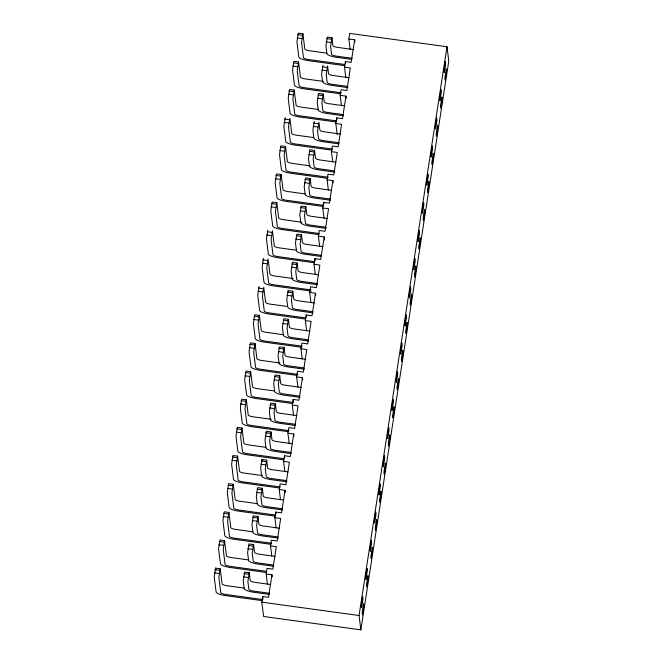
<?xml version="1.0" encoding="UTF-8"?>
<svg xmlns="http://www.w3.org/2000/svg" width="663" height="663" viewBox="0 0 663 663"><rect width="100%" height="100%" fill="white"/><g stroke="black" fill="none" stroke-linecap="round" stroke-linejoin="round"><path stroke-width="0.99" d="M244.117 588.089L226.887 585.719A4.699 1.144 8.8 0 1 222.097 583.904L220.207 568.763L215.566 568.125L214.215 576.851L216.105 592.001A9.398 2.287 8.8 0 0 225.685 595.623L262.158 600.637M248.468 559.928L231.246 557.566A4.699 1.144 8.8 0 1 226.448 555.751L224.566 540.602L219.917 539.964L218.566 548.691L220.456 563.84A9.398 2.287 8.8 0 0 230.036 567.47L266.509 572.484M220.207 568.763L218.865 577.49L220.746 592.639A4.699 1.144 8.8 0 0 225.536 594.446L263.029 599.601M252.818 531.776L235.597 529.405A4.699 1.144 8.8 0 1 230.807 527.599L228.917 512.449L224.268 511.811L222.925 520.538L224.807 535.687A9.398 2.287 8.8 0 0 234.395 539.309L270.869 544.323M224.566 540.602L223.216 549.329L225.105 564.478A4.699 1.144 8.8 0 0 229.895 566.293L266.369 571.307M257.169 503.623L239.948 501.253A4.699 1.144 8.8 0 1 235.158 499.438L233.268 484.288L228.627 483.65L227.276 492.377L229.158 507.526A9.398 2.287 8.8 0 0 238.746 511.156L275.22 516.17M228.917 512.449L227.566 521.176L229.456 536.326A4.699 1.144 8.8 0 0 234.246 538.141L271.731 543.287M262.54 475.603L244.299 473.092A4.699 1.144 8.8 0 1 239.509 471.285L237.619 456.136L232.978 455.498L231.627 464.224L233.517 479.374A9.398 2.287 8.8 0 0 243.097 483.004L279.571 488.009M233.268 484.288L231.917 493.015L233.807 508.165A4.699 1.144 8.8 0 0 238.597 509.98L275.07 514.994M265.88 447.31L248.65 444.939A4.699 1.144 8.8 0 1 243.86 443.124L241.978 427.975L237.329 427.337L235.978 436.072L237.868 451.213A9.398 2.287 8.8 0 0 247.448 454.843L283.921 459.857M237.619 456.136L236.277 464.862L238.158 480.012A4.699 1.144 8.8 0 0 242.948 481.827L280.441 486.974M271.242 419.289L253.009 416.787A4.699 1.144 8.8 0 1 248.219 414.972L246.329 399.822L241.68 399.184L240.338 407.911L242.219 423.06A9.398 2.287 8.8 0 0 251.807 426.69L288.281 431.696M241.978 427.975L240.628 436.71L242.509 451.851A4.699 1.144 8.8 0 0 247.307 453.666L283.781 458.68M274.581 390.996L257.36 388.626A4.699 1.144 8.8 0 1 252.57 386.811L250.68 371.661L246.039 371.023L244.688 379.758L246.57 394.899A9.398 2.287 8.8 0 0 256.158 398.529L292.632 403.543M246.329 399.822L244.979 408.549L246.868 423.698A4.699 1.144 8.8 0 0 251.658 425.513L289.143 430.66M279.952 362.976L261.711 360.473A4.699 1.144 8.8 0 1 256.921 358.658L255.031 343.509L250.39 342.87L249.039 351.597L250.929 366.747A9.398 2.287 8.8 0 0 260.509 370.377L296.983 375.391M250.68 371.661L249.329 380.396L251.219 395.538A4.699 1.144 8.8 0 0 256.009 397.352L293.502 402.507M283.292 334.682L266.062 332.312A4.699 1.144 8.8 0 1 261.272 330.497L259.39 315.356L254.741 314.718L253.39 323.445L255.28 338.594A9.398 2.287 8.8 0 0 264.86 342.216L301.334 347.23M255.031 343.509L253.689 352.235L255.57 367.385A4.699 1.144 8.8 0 0 260.36 369.2L297.853 374.355M259.092 286.557L257.75 295.284L259.631 310.433A9.398 2.287 8.8 0 0 269.219 314.063L305.693 319.077M259.39 315.356L258.04 324.083L259.921 339.232A4.699 1.144 8.8 0 0 264.719 341.039L302.204 346.194M263.451 258.404L262.1 267.131L263.982 282.281A9.398 2.287 8.8 0 0 273.57 285.902L311.055 291.057M287.643 306.521L270.421 304.16A4.699 1.144 8.8 0 1 265.631 302.345L263.741 287.195L262.391 295.922L264.28 311.071A4.699 1.144 8.8 0 0 269.07 312.886L305.544 317.9M270.711 584.526L255.006 582.363A4.699 1.144 8.8 0 1 250.216 580.548L249.247 572.749L244.597 572.111L243.246 580.838L244.224 588.645A9.398 2.287 8.8 0 0 253.805 592.266L269.51 594.429M267.802 230.243L266.451 238.97L268.341 254.12A9.398 2.287 8.8 0 0 277.921 257.75L314.395 262.763M293.013 278.51L274.772 275.999A4.699 1.144 8.8 0 1 269.982 274.184L268.092 259.042L266.741 267.769L268.631 282.919A4.699 1.144 8.8 0 0 273.421 284.734L310.914 289.88M275.062 556.365L259.357 554.21A4.699 1.144 8.8 0 1 254.567 552.395L253.597 544.596L248.948 543.958L247.606 552.685L248.575 560.484A9.398 2.287 8.8 0 0 258.156 564.114L273.86 566.268M301.715 222.196L283.474 219.685A4.699 1.144 8.8 0 1 278.684 217.878L276.803 202.729L272.153 202.091L270.802 210.817L272.692 225.967A9.398 2.287 8.8 0 0 282.272 229.589L318.746 234.603M249.247 572.749L247.896 581.476L248.865 589.283A4.699 1.144 8.8 0 0 253.656 591.089L269.36 593.252M296.353 250.208L279.123 247.846A4.699 1.144 8.8 0 1 274.333 246.031L272.443 230.881L271.101 239.608L272.982 254.758A4.699 1.144 8.8 0 0 277.772 256.573L314.254 261.587M279.421 528.212L263.717 526.049A4.699 1.144 8.8 0 1 258.918 524.234L257.948 516.436L253.307 515.797L251.957 524.524L252.926 532.331A9.398 2.287 8.8 0 0 262.507 535.953L278.211 538.116M305.055 193.903L287.833 191.532A4.699 1.144 8.8 0 1 283.043 189.717L281.153 174.568L276.504 173.93L275.162 182.656L277.043 197.806A9.398 2.287 8.8 0 0 286.631 201.436L323.105 206.45M253.597 544.596L252.247 553.323L253.216 561.122A4.699 1.144 8.8 0 0 258.006 562.937L273.72 565.091M276.803 202.729L275.452 211.456L277.333 226.605A4.699 1.144 8.8 0 0 282.131 228.42L319.616 233.567M283.772 500.051L268.067 497.896A4.699 1.144 8.8 0 1 263.277 496.081L262.299 488.283L257.658 487.645L256.308 496.372L257.277 504.17A9.398 2.287 8.8 0 0 266.866 507.8L282.571 509.955M310.417 165.883L292.184 163.371A4.699 1.144 8.8 0 1 287.394 161.565L285.504 146.415L280.863 145.777L279.513 154.504L281.394 169.653A9.398 2.287 8.8 0 0 290.982 173.283L327.456 178.289M257.948 516.436L256.598 525.162L257.576 532.969A4.699 1.144 8.8 0 0 262.366 534.784L278.07 536.939M281.153 174.568L279.803 183.303L281.692 198.444A4.699 1.144 8.8 0 0 286.482 200.259L322.956 205.273M288.123 471.899L272.418 469.735A4.699 1.144 8.8 0 1 267.628 467.929L266.659 460.122L262.009 459.484L260.658 468.211L261.628 476.017A9.398 2.287 8.8 0 0 271.217 479.639L286.922 481.802M285.214 117.616L283.863 126.351L285.753 141.492A9.398 2.287 8.8 0 0 295.333 145.122L331.807 150.136M262.299 488.283L260.957 497.01L261.926 504.808A4.699 1.144 8.8 0 0 266.717 506.623L282.421 508.786M285.504 146.415L284.154 155.142L286.043 170.292A4.699 1.144 8.8 0 0 290.833 172.107L328.318 177.253M292.474 443.738L276.769 441.583A4.699 1.144 8.8 0 1 271.979 439.768L271.01 431.969L266.36 431.331L265.009 440.058L265.987 447.856A9.398 2.287 8.8 0 0 275.568 451.486L291.272 453.641M318.116 109.428L300.886 107.066A4.699 1.144 8.8 0 1 296.096 105.251L294.215 90.102L289.565 89.464L288.214 98.19L290.104 113.34A9.398 2.287 8.8 0 0 299.684 116.97L336.158 121.975M266.659 460.122L265.308 468.849L266.277 476.656A4.699 1.144 8.8 0 0 271.068 478.471L286.772 480.625M313.756 137.589L296.535 135.219A4.699 1.144 8.8 0 1 291.745 133.404L289.855 118.254L288.513 126.989L290.394 142.131A4.699 1.144 8.8 0 0 295.184 143.946L332.677 149.1M296.833 415.585L281.12 413.43A4.699 1.144 8.8 0 1 276.33 411.615L275.36 403.808L270.719 403.17L269.369 411.905L270.338 419.704A9.398 2.287 8.8 0 0 279.919 423.334L295.623 425.489M323.478 81.416L305.245 78.905A4.699 1.144 8.8 0 1 300.447 77.09L298.565 61.941L293.916 61.303L292.565 70.038L294.455 85.179A9.398 2.287 8.8 0 0 304.044 88.809L340.517 93.823M271.01 431.969L269.659 440.696L270.628 448.495A4.699 1.144 8.8 0 0 275.418 450.31L291.123 452.473M294.215 90.102L292.864 98.828L294.745 113.978A4.699 1.144 8.8 0 0 299.543 115.793L336.017 120.807M301.184 387.432L285.48 385.269A4.699 1.144 8.8 0 1 280.689 383.454L279.711 375.656L275.07 375.018L273.72 383.744L274.689 391.543A9.398 2.287 8.8 0 0 284.278 395.173L299.983 397.336M326.818 53.115L309.596 50.753A4.699 1.144 8.8 0 1 304.806 48.938L302.916 33.788L298.275 33.15L296.925 41.877L298.806 57.026A9.398 2.287 8.8 0 0 308.394 60.656L344.868 65.67M275.36 403.808L274.01 412.543L274.979 420.342A4.699 1.144 8.8 0 0 279.778 422.157L295.483 424.312M298.565 61.941L297.215 70.676L299.104 85.817A4.699 1.144 8.8 0 0 303.894 87.632L341.379 92.787M305.535 359.271L289.83 357.117A4.699 1.144 8.8 0 1 285.04 355.302L284.071 347.495L279.421 346.857L278.07 355.592L279.04 363.39A9.398 2.287 8.8 0 0 288.629 367.02L304.334 369.175M279.711 375.656L278.361 384.383L279.338 392.181A4.699 1.144 8.8 0 0 284.129 393.996L299.833 396.159M302.916 33.788L301.566 42.515L303.455 57.664A4.699 1.144 8.8 0 0 308.245 59.479L344.719 64.493M309.886 331.119L294.181 328.956A4.699 1.144 8.8 0 1 289.391 327.141L288.422 319.342L283.772 318.704L282.421 327.431L283.399 335.229A9.398 2.287 8.8 0 0 292.98 338.859L308.685 341.022M284.071 347.495L282.72 356.23L283.689 364.028A4.699 1.144 8.8 0 0 288.48 365.843L304.184 367.998M314.245 302.958L298.532 300.803A4.699 1.144 8.8 0 1 293.742 298.988L292.773 291.19L288.132 290.551L286.781 299.278L287.75 307.077A9.398 2.287 8.8 0 0 297.331 310.707L313.035 312.861M288.422 319.342L287.071 328.069L288.04 335.876A4.699 1.144 8.8 0 0 292.831 337.682L308.535 339.846M318.596 274.805L302.892 272.642A4.699 1.144 8.8 0 1 298.101 270.827L297.123 263.029L292.482 262.391L291.132 271.117L292.101 278.924A9.398 2.287 8.8 0 0 301.69 282.546L317.395 284.709M292.773 291.19L291.422 299.916L292.391 307.715A4.699 1.144 8.8 0 0 297.19 309.53L312.895 311.685M322.947 246.644L307.242 244.49A4.699 1.144 8.8 0 1 302.452 242.675L301.483 234.876L296.833 234.238L295.483 242.965L296.452 250.763A9.398 2.287 8.8 0 0 306.041 254.393L320.759 256.415M297.123 263.029L295.773 271.755L296.751 279.562A4.699 1.144 8.8 0 0 301.541 281.369L317.245 283.532M327.298 218.492L311.593 216.329A4.699 1.144 8.8 0 1 306.803 214.514L305.834 206.715L301.184 206.077L299.833 214.804L300.811 222.611A9.398 2.287 8.8 0 0 310.392 226.232L326.097 228.395M301.483 234.876L300.132 243.603L301.101 251.401A4.699 1.144 8.8 0 0 305.892 253.216L321.596 255.371M331.657 190.331L315.944 188.176A4.699 1.144 8.8 0 1 311.154 186.361L310.185 178.562L305.544 177.924L304.193 186.651L305.162 194.45A9.398 2.287 8.8 0 0 314.743 198.08L330.447 200.234M305.834 206.715L304.483 215.442L305.452 223.249A4.699 1.144 8.8 0 0 310.243 225.064L325.947 227.218M336.008 162.178L320.304 160.015A4.699 1.144 8.8 0 1 315.513 158.208L314.535 150.402L309.894 149.763L308.544 158.49L309.513 166.297A9.398 2.287 8.8 0 0 319.102 169.919L334.807 172.082M310.185 178.562L308.834 187.289L309.803 195.088A4.699 1.144 8.8 0 0 314.602 196.903L330.307 199.066M314.245 121.611L312.895 130.338L313.864 138.136A9.398 2.287 8.8 0 0 323.453 141.766L339.158 143.921M314.535 150.402L313.185 159.137L314.163 166.935A4.699 1.144 8.8 0 0 318.953 168.75L334.658 170.905M344.71 105.865L329.005 103.71A4.699 1.144 8.8 0 1 324.215 101.895L323.246 94.088L318.596 93.45L317.245 102.185L318.223 109.983A9.398 2.287 8.8 0 0 327.804 113.613L343.509 115.768M340.359 134.017L324.655 131.862A4.699 1.144 8.8 0 1 319.864 130.047L318.895 122.249L317.544 130.976L318.513 138.774A4.699 1.144 8.8 0 0 323.304 140.589L339.008 142.752M322.947 65.297L321.605 74.024L322.574 81.822A9.398 2.287 8.8 0 0 332.155 85.452L347.86 87.615M323.246 94.088L321.895 102.823L322.864 110.622A4.699 1.144 8.8 0 0 327.655 112.437L343.359 114.591M353.42 49.551L337.716 47.396A4.699 1.144 8.8 0 1 332.917 45.581L331.948 37.774L327.307 37.136L325.956 45.871L326.925 53.67A9.398 2.287 8.8 0 0 336.514 57.3L351.233 59.322M349.061 77.712L333.356 75.549A4.699 1.144 8.8 0 1 328.566 73.734L327.597 65.935L326.246 74.662L327.215 82.461A4.699 1.144 8.8 0 0 332.014 84.276L347.719 86.439M331.948 37.774L330.597 46.509L331.575 54.308A4.699 1.144 8.8 0 0 336.365 56.123L352.07 58.278M261.81 602.153L262.681 596.526L268.49 597.322L271.971 574.796L266.161 574.001L267.032 568.373L272.841 569.169L276.322 546.644L270.512 545.848L271.391 540.212L277.192 541.008L280.673 518.483L274.872 517.687L275.742 512.06L281.543 512.855L285.032 490.33L279.222 489.534L280.093 483.899L285.902 484.694L289.383 462.169L283.573 461.373L284.444 455.746L290.253 456.542L293.734 434.016L287.924 433.221L288.803 427.585L294.604 428.389L298.085 405.864L292.284 405.06L293.154 399.433L298.955 400.228L302.444 377.703L296.634 376.907L297.505 371.272L303.314 372.076L306.795 349.55L300.985 348.746L301.856 343.119L307.665 343.915L311.146 321.389L305.336 320.594L306.207 314.958L312.016 315.762L315.497 293.237L309.696 292.433L310.566 286.806L316.367 287.601L319.856 265.076L314.047 264.28L314.917 258.653L320.726 259.448L324.207 236.923L318.397 236.127L319.268 230.492L325.077 231.288L328.558 208.762L322.748 207.967L323.619 202.339L329.428 203.135L332.909 180.609L327.108 179.814L327.978 174.178L333.779 174.974L337.268 152.457L331.459 151.653L332.329 146.026L338.138 146.821L341.619 124.296L335.809 123.5L336.68 117.865L342.489 118.669L345.97 96.143L340.16 95.339L341.031 89.712L346.84 90.508L350.321 67.982L344.52 67.187L345.39 61.551L351.191 62.355L354.68 39.83L348.871 39.026L349.741 33.399L447.003 46.766L448.785 61.087L360.854 629.85L263.592 616.482L261.81 602.153L359.073 615.521L360.854 629.85M359.073 615.521L447.003 46.766M297.695 34.65L302.336 35.288M326.726 38.636L331.376 39.274M297.19 37.907L301.839 38.545M326.221 41.902L330.87 42.54M293.344 62.803L297.985 63.441M322.375 66.797L327.016 67.435M292.839 66.068L297.48 66.706M321.87 70.054L326.519 70.692M288.985 90.964L293.634 91.602M318.025 94.95L322.666 95.588M288.488 94.221L293.129 94.859M317.519 98.215L322.16 98.853M284.634 119.116L289.283 119.754M313.665 123.111L318.315 123.749M284.129 122.382L288.778 123.02M313.168 126.368L317.809 127.006M280.283 147.277L284.933 147.915M309.314 151.263L313.964 151.902M279.778 150.534L284.427 151.172M308.809 154.52L313.458 155.159M275.932 175.43L280.573 176.068M304.963 179.424L309.604 180.063M275.427 178.687L280.068 179.325M304.458 182.681L309.107 183.319M271.581 203.591L276.222 204.229M300.612 207.577L305.253 208.215M271.076 206.848L275.717 207.486M300.107 210.834L304.748 211.472M267.222 231.743L271.871 232.381M296.253 235.73L300.903 236.368M266.717 235L271.366 235.638M295.756 238.995L300.397 239.633M262.871 259.896L267.521 260.534M291.902 263.891L296.552 264.529M262.366 263.161L267.015 263.799M291.397 267.148L296.046 267.786M258.52 288.057L263.161 288.695M287.551 292.043L292.192 292.681M258.015 291.314L262.656 291.952M287.046 295.308L291.695 295.947M254.169 316.21L258.81 316.848M283.2 320.204L287.841 320.842M253.664 319.475L258.305 320.113M282.695 323.461L287.336 324.099M249.81 344.37L254.459 345.009M278.841 348.357L283.491 348.995M249.305 347.627L253.954 348.266M278.344 351.622L282.985 352.26M245.459 372.523L250.108 373.161M274.49 376.518L279.14 377.156M244.954 375.788L249.603 376.427M273.985 379.775L278.634 380.413M241.108 400.684L245.749 401.322M270.139 404.67L274.78 405.308M240.603 403.941L245.252 404.579M269.634 407.927L274.283 408.574M236.757 428.837L241.398 429.475M265.788 432.831L270.429 433.469M236.252 432.102L240.893 432.74M265.283 436.088L269.924 436.726M232.398 456.998L237.047 457.636M261.429 460.984L266.078 461.622M231.901 460.255L236.542 460.893M260.932 464.241L265.573 464.879M228.047 485.15L232.696 485.788M257.078 489.145L261.728 489.783M227.542 488.407L232.191 489.045M256.573 492.402L261.222 493.04M223.696 513.311L228.337 513.949M252.727 517.297L257.377 517.936M223.191 516.568L227.84 517.206M252.222 520.554L256.871 521.193M219.345 541.464L223.986 542.102M248.376 545.45L253.017 546.088M218.84 544.721L223.481 545.359M247.871 548.715L252.512 549.354M214.986 569.616L219.635 570.255M244.025 573.611L248.666 574.249M214.489 572.882L219.13 573.52M243.52 576.868L248.161 577.506M354.68 39.83L354.929 41.877M348.871 39.026L350.147 49.261M345.39 61.551L345.638 63.598M344.52 67.187L345.788 77.422M345.97 96.143L346.227 98.19M340.16 95.339L341.437 105.574M336.68 117.865L336.937 119.912M335.809 123.5L337.21 134.755M331.459 151.653L332.735 161.888M332.909 180.609L333.166 182.656M327.108 179.814L328.376 190.041M323.619 202.339L323.875 204.386M322.748 207.967L324.025 218.202M324.207 236.923L324.588 239.989M318.397 236.127L319.674 246.354M314.917 258.653L315.174 260.692M314.047 264.28L315.323 274.515M315.497 293.237L315.754 295.284M309.696 292.433L310.964 302.668M306.207 314.958L306.463 317.005M305.336 320.594L306.613 330.829M300.985 348.746L302.262 358.981M302.444 377.703L302.693 379.75M296.634 376.907L297.911 387.142M293.154 399.433L293.411 401.48M292.284 405.06L293.56 415.295M293.734 434.016L293.991 436.063M287.924 433.221L289.201 443.456M284.444 455.746L284.7 457.793M283.573 461.373L284.85 471.608M285.032 490.33L285.281 492.377M279.222 489.534L280.499 499.761M275.742 512.06L275.999 514.107M274.872 517.687L276.148 527.922M262.009 459.484L262.25 461.44M270.512 545.848L271.789 556.075M271.971 574.796L272.228 576.843M266.161 574.001L267.438 584.236M262.681 596.526L262.938 598.573M215.566 568.125L215.815 570.139M362.653 596.617L361.302 605.344L361.584 607.623L362.934 598.896L362.653 596.617M367.004 568.456L365.653 577.191L365.935 579.47L367.285 570.735L367.004 568.456M371.355 540.304L370.004 549.03L370.286 551.309L371.636 542.583L371.355 540.304M375.706 512.151L374.355 520.878L374.645 523.157L375.996 514.422L375.706 512.151M380.065 483.99L378.714 492.717L378.996 494.996L380.347 486.269L380.065 483.99M384.416 455.837L383.065 464.564L383.347 466.843L384.697 458.108L384.416 455.837M388.767 427.676L387.416 436.403L387.698 438.682L389.048 429.955L388.767 427.676M393.118 399.524L391.767 408.251L392.057 410.53L393.399 401.803L393.118 399.524M397.477 371.363L396.126 380.098L396.408 382.369L397.759 373.642L397.477 371.363M401.828 343.21L400.477 351.937L400.759 354.216L402.109 345.489L401.828 343.21M406.179 315.049L404.828 323.784L405.11 326.055L406.46 317.328L406.179 315.049M410.53 286.897L409.179 295.623L409.469 297.902L410.811 289.176L410.53 286.897M414.881 258.736L413.538 267.471L413.82 269.75L415.171 261.015L414.881 258.736M419.24 230.583L417.889 239.31L418.171 241.589L419.522 232.862L419.24 230.583M423.591 202.43L422.24 211.157L422.522 213.436L423.872 204.701L423.591 202.43M427.942 174.27L426.591 182.996L426.881 185.275L428.223 176.549L427.942 174.27M432.293 146.117L430.95 154.844L431.232 157.123L432.583 148.388L432.293 146.117M436.652 117.956L435.301 126.683L435.583 128.962L436.934 120.235L436.652 117.956M441.003 89.803L439.652 98.53L439.934 100.809L441.285 92.082L441.003 89.803M445.354 61.642L444.003 70.377L444.293 72.648L445.635 63.921L445.354 61.642M363.564 603.96L362.213 612.695L362.495 614.966L363.846 606.239L363.564 603.96M367.915 575.807L366.564 584.534L366.854 586.813L368.197 578.086L367.915 575.807M372.266 547.655L370.924 556.381L371.205 558.66L372.556 549.925L372.266 547.655M376.625 519.494L375.275 528.22L375.556 530.499L376.907 521.773L376.625 519.494M380.976 491.341L379.626 500.068L379.907 502.347L381.258 493.612L380.976 491.341M385.327 463.18L383.976 471.907L384.267 474.186L385.609 465.459L385.327 463.18M389.678 435.027L388.336 443.754L388.617 446.033L389.968 437.307L389.678 435.027M394.037 406.867L392.687 415.593L392.968 417.872L394.319 409.146L394.037 406.867M398.388 378.714L397.038 387.441L397.319 389.72L398.67 380.993L398.388 378.714M402.739 350.553L401.388 359.288L401.679 361.559L403.021 352.832L402.739 350.553M407.09 322.4L405.748 331.127L406.029 333.406L407.38 324.679L407.09 322.4M411.45 294.239L410.099 302.974L410.38 305.245L411.731 296.518L411.45 294.239M415.8 266.087L414.45 274.814L414.731 277.093L416.082 268.366L415.8 266.087M420.151 237.934L418.801 246.661L419.091 248.94L420.433 240.205L420.151 237.934M424.502 209.773L423.16 218.5L423.442 220.779L424.792 212.052L424.502 209.773M428.862 181.621L427.511 190.347L427.792 192.626L429.143 183.891L428.862 181.621M433.212 153.46L431.862 162.186L432.143 164.465L433.494 155.739L433.212 153.46M437.563 125.307L436.213 134.034L436.503 136.313L437.845 127.586L437.563 125.307M441.914 97.146L440.572 105.873L440.854 108.152L442.204 99.425L441.914 97.146M446.274 68.993L444.923 77.72L445.205 79.999L446.555 71.272L446.274 68.993"/></g></svg>
